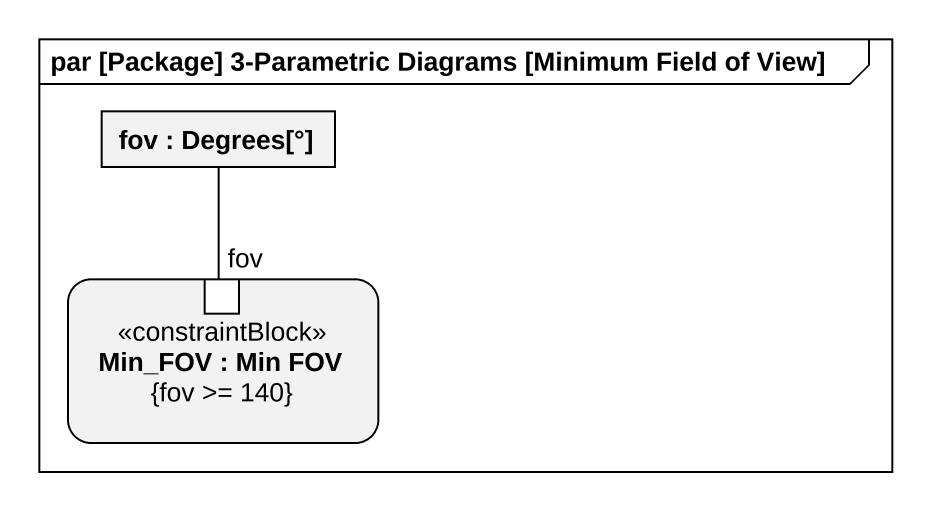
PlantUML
@startuml
mainframe par [Package] 3-Parametric Diagrams [Minimum Field of View]
rectangle "fov : Degrees[°]" as fov
rectangle "Min_FOV : Min FOV\n{fov >= 140}" as Min_FOV <<constraintBlock>> {
  port "fov" as fov_2
}
fov -- fov_2
@enduml
